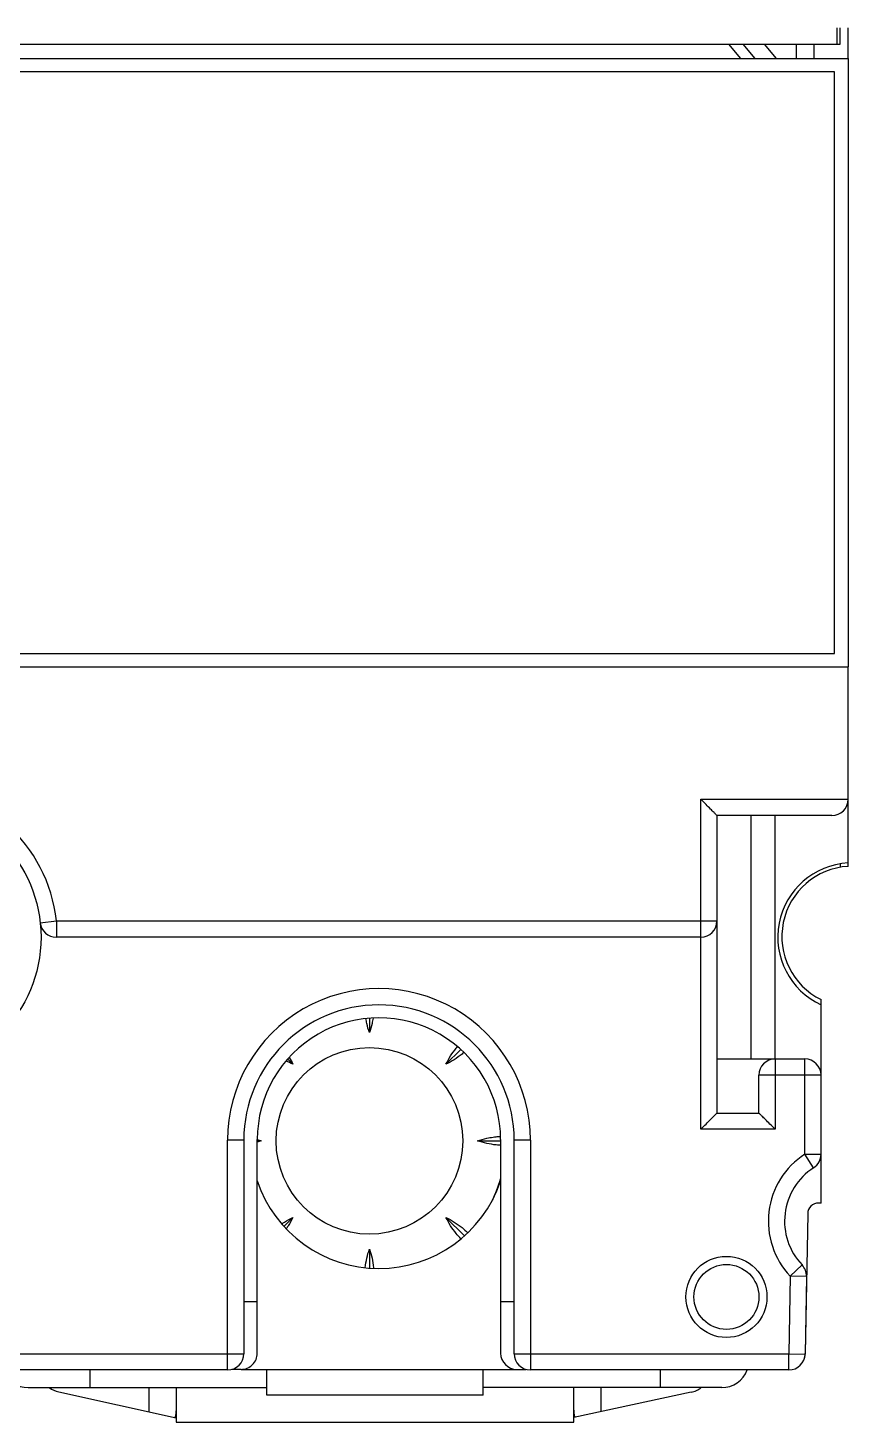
# Model space of a CAD drawing. Extents: x 0 to 193, y 0 to 226.
# Drawn here: x 133.3 to 163.6, y 30.6 to 82.1 of the extents above; entities that cross this region are included whole.
import ezdxf

# ---------------------------------------------------------------- set-up
doc = ezdxf.new("R2010")
doc.units = 0

# ---------------------------------------------------------------- blocks, each defined once
blk = doc.blocks.new('trhgkjglyretgerdutdhjfkhg')
for p, q in [((8666.03, -2291.121), (8666.03, -2290.521)), ((8666.13, -2291.121), (8666.13, -2290.521)), ((8666.43, -2291.642), (8666.43, -2290.521)), ((8562.13, -2291.121), (8666.03, -2291.121)), ((8662.01, -2291.121), (8662.452, -2291.647)), ((8662.993, -2291.647), (8662.551, -2291.121)), ((8663.776, -2291.647), (8663.334, -2291.121)), ((8664.51, -2291.121), (8664.51, -2291.642)), ((8665.18, -2291.642), (8665.18, -2291.121)), ((8666.03, -2291.121), (8666.13, -2291.121)), ((8604.73, -2291.647), (8666.43, -2291.647)), ((8666.43, -2291.647), (8666.43, -2314.147)), ((8665.93, -2292.147), (8605.23, -2292.147)), ((8665.93, -2313.647), (8665.93, -2292.147)), ((8606.93, -2313.647), (8665.93, -2313.647)), ((8601.43, -2314.147), (8666.43, -2314.147)), ((8666.43, -2321.396), (8666.43, -2314.142)), ((8660.98, -2319.042), (8666.43, -2319.042)), ((8660.98, -2331.242), (8660.98, -2319.042)), ((8665.83, -2319.642), (8661.58, -2319.642)), ((8661.58, -2319.642), (8661.58, -2330.642)), ((8662.83, -2319.642), (8662.83, -2328.642)), ((8663.725, -2319.642), (8663.725, -2328.642)), ((8666.131, -2321.432), (8666.131, -2321.558)), ((8666.43, -2321.523), (8666.43, -2321.396)), ((8636.552, -2323.607), (8637.148, -2323.542)), ((8637.148, -2323.542), (8661.58, -2323.542)), ((8637.148, -2323.542), (8637.148, -2324.142)), ((8660.98, -2324.142), (8637.148, -2324.142)), ((8665.43, -2326.64), (8665.43, -2326.45)), ((8665.43, -2332.164), (8665.43, -2326.64)), ((8648.727, -2327.137), (8648.727, -2327.669)), ((8651.557, -2328.841), (8652.103, -2328.295)), ((8645.704, -2328.648), (8645.897, -2328.841)), ((8661.58, -2328.642), (8664.83, -2328.642)), ((8663.73, -2328.642), (8663.73, -2331.242)), ((8664.83, -2332.164), (8664.83, -2328.642)), ((8665.43, -2329.242), (8663.13, -2329.242)), ((8663.13, -2330.642), (8663.13, -2329.242)), ((8661.58, -2330.642), (8663.13, -2330.642)), ((8663.73, -2331.242), (8660.98, -2331.242)), ((8644.08, -2331.642), (8643.48, -2331.642)), ((8643.48, -2340.142), (8643.48, -2331.642)), ((8644.08, -2331.642), (8644.08, -2339.542)), ((8644.578, -2339.521), (8644.578, -2331.621)), ((8644.724, -2331.671), (8644.578, -2331.671)), ((8652.729, -2331.671), (8653.578, -2331.671)), ((8653.578, -2331.621), (8653.578, -2339.521)), ((8654.68, -2331.642), (8654.08, -2331.642)), ((8654.08, -2339.542), (8654.08, -2331.642)), ((8654.68, -2331.642), (8654.68, -2340.142)), ((8664.83, -2332.164), (8665.43, -2332.164)), ((8665.156, -2332.668), (8664.83, -2332.164)), ((8665.43, -2333.97), (8665.43, -2332.164)), ((8665.43, -2333.97), (8665.336, -2333.97)), ((8645.897, -2334.501), (8645.565, -2334.832)), ((8651.557, -2334.501), (8652.241, -2335.185)), ((8664.936, -2334.364), (8664.846, -2339.531)), ((8648.727, -2335.673), (8648.727, -2336.376)), ((8664.291, -2336.673), (8664.241, -2339.542)), ((8664.726, -2336.26), (8664.291, -2336.673)), ((8664.891, -2336.684), (8664.291, -2336.673)), ((8664.891, -2336.684), (8664.841, -2339.553)), ((8644.578, -2337.621), (8644.08, -2337.621)), ((8654.08, -2337.621), (8653.578, -2337.621)), ((8632.83, -2339.542), (8644.08, -2339.542)), ((8654.08, -2339.542), (8664.241, -2339.542)), ((8664.241, -2339.542), (8664.841, -2339.553)), ((8664.241, -2340.142), (8664.241, -2339.542)), ((8643.48, -2340.142), (8633.43, -2340.142)), ((8638.383, -2340.142), (8638.383, -2340.796)), ((8643.978, -2340.121), (8643.639, -2340.121)), ((8654.177, -2340.141), (8643.978, -2340.141)), ((8644.933, -2341.071), (8644.933, -2340.141)), ((8652.933, -2341.071), (8652.933, -2340.141)), ((8654.178, -2340.121), (8654.522, -2340.121)), ((8664.241, -2340.142), (8654.68, -2340.142)), ((8659.484, -2340.142), (8659.484, -2340.796)), ((8636.108, -2340.796), (8644.933, -2340.796)), ((8640.583, -2341.697), (8640.583, -2340.796)), ((8641.583, -2340.796), (8641.583, -2342.071)), ((8661.758, -2340.796), (8652.933, -2340.796)), ((8656.283, -2342.071), (8656.283, -2340.796)), ((8657.283, -2340.796), (8657.283, -2341.683)), ((8637.242, -2340.957), (8641.583, -2341.918)), ((8652.933, -2341.071), (8644.933, -2341.071)), ((8660.623, -2340.968), (8656.283, -2341.898)), ((8641.583, -2342.071), (8656.283, -2342.071))]:
    blk.add_line(p, q)
for centre, radius in [((8631.58, -2324.142), 5), ((8648.727, -2331.671), 3.45), ((8661.93, -2337.442), 1.5), ((8661.93, -2337.442), 1.2)]:
    blk.add_circle(centre, radius)
for centre, radius, start, end in [((8631.58, -2324.142), 5.6, 6.1506, 173.8494), ((8665.83, -2319.042), 0.6, 270, 0), ((8666.58, -2324.142), 2.75, 93.1268, 245.2801), ((8666.581, -2324.118), 2.6, 93.3175, 243.7381), ((8637.148, -2323.542), 0.6, 186.1506, 270), ((8660.98, -2323.542), 0.6, 270, 0), ((8649.08, -2331.642), 5.6, 0, 180.0006), ((8649.08, -2331.642), 5, 0, 180), ((8649.078, -2331.621), 4.5, 360, 180.0038), ((8663.73, -2329.242), 0.6, 90, 180), ((8664.83, -2329.242), 0.6, 0, 90), ((8666.43, -2334.642), 2.95, 122.8451, 223.5088), ((8664.83, -2332.164), 0.6, 302.8453, 0), ((8649.08, -2331.641), 4.75, 198.5704, 341.2701), ((8648.727, -2331.671), 5.05, 334.1064, 343.922), ((8648.727, -2331.671), 5.051, 334.4686, 343.8683), ((8666.43, -2334.642), 2.35, 122.8453, 223.5089), ((8665.336, -2334.37), 0.4, 90, 179.2482), ((8664.291, -2336.673), 0.6, 359, 43.5089), ((8643.48, -2339.542), 0.6, 270, 0), ((8643.978, -2339.521), 0.6, 269.9487, 360), ((8654.178, -2339.521), 0.6, 180.0003, 269.8996), ((8654.68, -2339.542), 0.6, 180, 270), ((8664.241, -2339.542), 0.6, 270, 359), ((8664.246, -2339.521), 0.6, 343.8306, 359), ((8636.108, -2339.796), 1, 200.288, 270), ((8661.758, -2339.796), 1, 270.0002, 339.712), ((8637.458, -2339.98), 1, 234.6739, 257.5109), ((8660.408, -2339.991), 1, 282.4318, 306.3825)]:
    blk.add_arc(centre, radius, start, end)
for points, knots in [([(8661.58, -2319.642), (8661.571, -2319.633), (8661.534, -2319.596), (8661.455, -2319.517), (8661.329, -2319.391), (8661.166, -2319.228), (8661.045, -2319.107), (8660.98, -2319.042)], [0, 0, 0, 0, 0.0402334, 0.155377, 0.3364328, 0.573722, 0.8485282, 0.8485282, 0.8485282, 0.8485282]), ([(8648.727, -2327.669), (8648.687, -2327.558), (8648.639, -2327.386), (8648.606, -2327.211), (8648.596, -2327.15)], [0, 0, 0, 0, 0.3517875, 0.534926, 0.534926, 0.534926, 0.534926]), ([(8648.86, -2327.131), (8648.85, -2327.198), (8648.816, -2327.38), (8648.766, -2327.558), (8648.727, -2327.669)], [0, 0, 0, 0, 0.2029736, 0.5544509, 0.5544509, 0.5544509, 0.5544509]), ([(8651.557, -2328.841), (8651.607, -2328.735), (8651.722, -2328.529), (8651.876, -2328.317), (8651.968, -2328.206), (8651.985, -2328.187)], [0, 0, 0, 0, 0.3517865, 0.7058999, 0.7835665, 0.7835665, 0.7835665, 0.7835665]), ([(8652.222, -2328.403), (8652.198, -2328.423), (8652.084, -2328.519), (8651.868, -2328.675), (8651.662, -2328.79), (8651.557, -2328.841)], [0, 0, 0, 0, 0.0922459, 0.4463375, 0.7978048, 0.7978048, 0.7978048, 0.7978048]), ([(8660.98, -2331.242), (8661.045, -2331.178), (8661.165, -2331.057), (8661.329, -2330.894), (8661.454, -2330.768), (8661.534, -2330.689), (8661.571, -2330.652), (8661.58, -2330.642)], [0, 0, 0, 0, 0.274286, 0.5111711, 0.6922419, 0.807862, 0.8485282, 0.8485282, 0.8485282, 0.8485282]), ([(8663.73, -2331.242), (8663.666, -2331.178), (8663.545, -2331.057), (8663.382, -2330.894), (8663.256, -2330.768), (8663.177, -2330.689), (8663.14, -2330.652), (8663.13, -2330.642)], [0, 0, 0, 0, 0.274286, 0.5111711, 0.6922419, 0.807862, 0.8485282, 0.8485282, 0.8485282, 0.8485282]), ([(8652.729, -2331.671), (8652.839, -2331.631), (8653.028, -2331.578), (8653.221, -2331.544), (8653.299, -2331.533)], [0, 0, 0, 0, 0.3517663, 0.5876535, 0.5876535, 0.5876535, 0.5876535]), ([(8653.299, -2331.533), (8653.338, -2331.527), (8653.429, -2331.516), (8653.521, -2331.508), (8653.573, -2331.505)], [0, 0, 0, 0, 0.1183966, 0.2750566, 0.2750566, 0.2750566, 0.2750566]), ([(8653.578, -2331.836), (8653.524, -2331.833), (8653.353, -2331.819), (8653.066, -2331.774), (8652.839, -2331.71), (8652.729, -2331.671)], [0, 0, 0, 0, 0.1623312, 0.5164694, 0.8679335, 0.8679335, 0.8679335, 0.8679335]), ([(8645.484, -2334.742), (8645.519, -2334.718), (8645.651, -2334.629), (8645.791, -2334.551), (8645.897, -2334.501)], [0, 0, 0, 0, 0.1268012, 0.4782934, 0.4782934, 0.4782934, 0.4782934]), ([(8645.897, -2334.501), (8645.846, -2334.607), (8645.766, -2334.749), (8645.675, -2334.885), (8645.649, -2334.922)], [0, 0, 0, 0, 0.3518006, 0.4889178, 0.4889178, 0.4889178, 0.4889178]), ([(8651.557, -2334.501), (8651.662, -2334.551), (8651.868, -2334.667), (8652.136, -2334.861), (8652.297, -2335.003), (8652.365, -2335.069)], [0, 0, 0, 0, 0.3517858, 0.7058983, 0.9918743, 0.9918743, 0.9918743, 0.9918743]), ([(8652.111, -2335.295), (8652.049, -2335.231), (8651.913, -2335.075), (8651.722, -2334.812), (8651.607, -2334.606), (8651.557, -2334.501)], [0, 0, 0, 0, 0.2664, 0.6204948, 0.9719715, 0.9719715, 0.9719715, 0.9719715]), ([(8648.574, -2336.361), (8648.586, -2336.244), (8648.623, -2336.011), (8648.687, -2335.783), (8648.727, -2335.673)], [0, 0, 0, 0, 0.3546109, 0.706089, 0.706089, 0.706089, 0.706089]), ([(8648.727, -2335.673), (8648.766, -2335.783), (8648.83, -2336.011), (8648.868, -2336.251), (8648.881, -2336.376), (8648.881, -2336.384)], [0, 0, 0, 0, 0.3517872, 0.7059577, 0.7291356, 0.7291356, 0.7291356, 0.7291356]), ([(8641.541, -2341.909), (8641.555, -2341.88), (8641.573, -2341.808), (8641.579, -2341.721), (8641.581, -2341.665), (8641.582, -2341.65)], [0, 0, 0, 0, 0.0961682, 0.2178848, 0.2637484, 0.2637484, 0.2637484, 0.2637484]), ([(8656.284, -2341.634), (8656.285, -2341.648), (8656.286, -2341.703), (8656.292, -2341.789), (8656.306, -2341.861), (8656.318, -2341.89)], [0, 0, 0, 0, 0.0438197, 0.1644144, 0.2594884, 0.2594884, 0.2594884, 0.2594884])]:
    blk.add_open_spline(points, degree=3, knots=knots)
for points in [[(8645.897, -2328.841), (8645.812, -2328.801), (8645.73, -2328.756), (8645.65, -2328.708)], [(8645.76, -2328.588), (8645.81, -2328.67), (8645.855, -2328.754), (8645.897, -2328.841)], [(8644.578, -2331.624), (8644.628, -2331.638), (8644.676, -2331.654), (8644.724, -2331.671)], [(8644.724, -2331.671), (8644.676, -2331.688), (8644.628, -2331.704), (8644.578, -2331.718)]]:
    blk.add_open_spline(points, degree=3)

msp = doc.modelspace()

# ---------------------------------------------------------------- block references
msp.add_blockref('trhgkjglyretgerdutdhjfkhg', (-8502.802, 2372.668))

doc.saveas('drawing.dxf')
